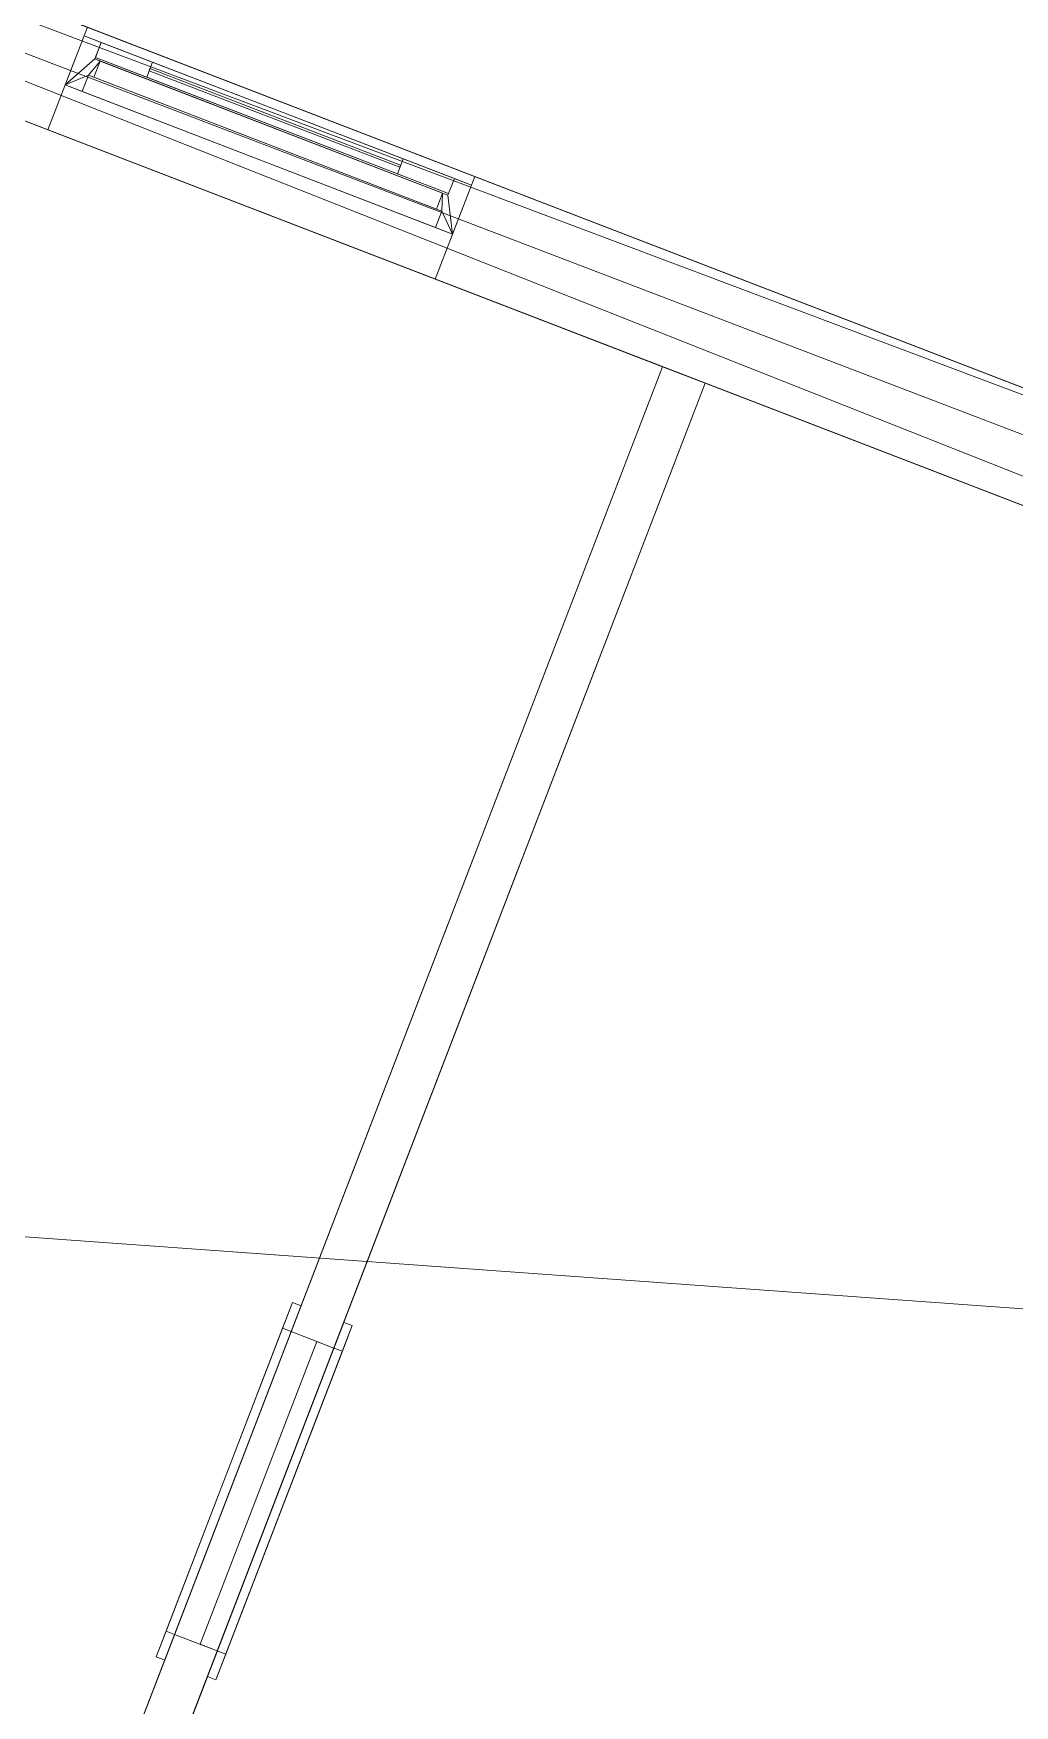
# Model space of a CAD drawing. Header units: metres. Extents: x 27.2 to 60.1, y 41.5 to 64.7.
# Drawn here: x 49.406 to 52.128, y 52.215 to 56.851 of the extents above; entities that cross this region are included whole.
import ezdxf

# ---------------------------------------------------------------- set-up
doc = ezdxf.new("R2010")
doc.units = ezdxf.units.M
for name, color, linetype, lineweight in [('A-CLNG', 13, 'Continuous', 13), ('A-DOOR', 31, 'Continuous', 13), ('A-DOOR-FRAM', 31, 'Continuous', 9), ('A-DOOR-GLAZ', 31, 'Continuous', 9), ('A-FLOR', 192, 'Continuous', 13), ('A-ROOF', 132, 'Continuous', 13), ('A-WALL', 113, 'Continuous', 13), ('I-WALL', 2, 'Continuous', 13)]:
    doc.layers.add(name, color=color, linetype=linetype, lineweight=lineweight)

# ---------------------------------------------------------------- blocks, each defined once
blk = doc.blocks.new('Single-Flush - 2100mm_900mm-386904-3D View 1')
at = {"layer": 'A-DOOR-FRAM'}
for p, q in [((-0.5262, 0.0635, 2.1762), (0.5262, 0.0635, 2.1762)), ((-0.5262, 0.0635), (-0.5262, 0.0635, 2.1762)), ((0.5262, 0.0635, 2.1762), (0.5262, 0.0635)), ((-0.5262, -0.0635, 2.1762), (-0.5262, -0.0635)), ((-0.5262, -0.0635, 2.1762), (0.5262, -0.0635, 2.1762)), ((0.5262, -0.0635), (0.5262, -0.0635, 2.1762))]:
    blk.add_line(p, q, dxfattribs=at)
at = {"layer": 'A-DOOR', "lineweight": 9, "transparency": 33554682}
mesh = blk.add_polyface(dxfattribs=at)
corners = [(0.45, -0.0127, 2.1), (0.45, -0.0127), (-0.45, -0.0127), (-0.45, -0.0127, 2.1)]
mesh.append_faces([[corners[k] for k in face] for face in [(3, 0, 1, 2)]])
mesh = blk.add_polyface(dxfattribs=at)
corners = [(-0.45, -0.0127, 2.1), (-0.45, -0.0635, 2.1), (0.45, -0.0635, 2.1), (0.45, -0.0127, 2.1)]
mesh.append_faces([[corners[k] for k in face] for face in [(2, 3, 0, 1)]])
mesh = blk.add_polyface(dxfattribs=at)
corners = [(-0.45, -0.0127), (-0.45, -0.0635), (-0.45, -0.0635, 2.1), (-0.45, -0.0127, 2.1)]
mesh.append_faces([[corners[k] for k in face] for face in [(2, 3, 0, 1)]])
mesh = blk.add_polyface(dxfattribs=at)
corners = [(0.45, -0.0127), (0.45, -0.0635), (-0.45, -0.0635), (-0.45, -0.0127)]
mesh.append_faces([[corners[k] for k in face] for face in [(2, 3, 0, 1)]])
mesh = blk.add_polyface(dxfattribs=at)
corners = [(0.45, -0.0127, 2.1), (0.45, -0.0635, 2.1), (0.45, -0.0635), (0.45, -0.0127)]
mesh.append_faces([[corners[k] for k in face] for face in [(2, 3, 0, 1)]])
mesh = blk.add_polyface(dxfattribs=at)
corners = [(0.45, -0.0635, 2.1), (-0.45, -0.0635, 2.1), (-0.45, -0.0635), (0.45, -0.0635)]
mesh.append_faces([[corners[k] for k in face] for face in [(0, 1, 2, 3)]])
at = {"layer": 'A-DOOR-FRAM', "transparency": 33554682}
mesh = blk.add_polyface(dxfattribs=at)
corners = [(0.5262, 0.0889, 2.1762), (0.5262, 0.0889), (0.45, 0.0889), (0.45, 0.0889, 2.1), (-0.45, 0.0889, 2.1), (-0.45, 0.0889), (-0.5262, 0.0889), (-0.5262, 0.0889, 2.1762)]
mesh.append_faces([[corners[k] for k in face] for face in [(3, 0, 1, 2)]], dxfattribs={"vtx0": -1})
mesh.append_faces([[corners[k] for k in face] for face in [(0, 3, 4, 7)]], dxfattribs={"vtx0": -1, "vtx2": -1})
mesh.append_faces([[corners[k] for k in face] for face in [(6, 7, 4, 5)]], dxfattribs={"vtx1": -1})
mesh = blk.add_polyface(dxfattribs=at)
corners = [(-0.5262, 0.0889, 2.1762), (-0.5262, 0.0635, 2.1762), (0.5262, 0.0635, 2.1762), (0.5262, 0.0889, 2.1762)]
mesh.append_faces([[corners[k] for k in face] for face in [(2, 3, 0, 1)]])
mesh = blk.add_polyface(dxfattribs=at)
corners = [(-0.5262, 0.0889), (-0.5262, 0.0635), (-0.5262, 0.0635, 2.1762), (-0.5262, 0.0889, 2.1762)]
mesh.append_faces([[corners[k] for k in face] for face in [(3, 0, 1, 2)]])
mesh = blk.add_polyface(dxfattribs=at)
corners = [(-0.45, 0.0889), (-0.45, 0.0635), (-0.5262, 0.0635), (-0.5262, 0.0889)]
mesh.append_faces([[corners[k] for k in face] for face in [(3, 0, 1, 2)]])
mesh = blk.add_polyface(dxfattribs=at)
corners = [(0.5262, 0.0635, 2.1762), (-0.5262, 0.0635, 2.1762), (-0.5262, 0.0635), (-0.45, 0.0635), (-0.45, 0.0635, 2.1), (0.45, 0.0635, 2.1), (0.45, 0.0635), (0.5262, 0.0635)]
mesh.append_faces([[corners[k] for k in face] for face in [(4, 1, 2, 3)]], dxfattribs={"vtx0": -1})
mesh.append_faces([[corners[k] for k in face] for face in [(1, 4, 5, 0)]], dxfattribs={"vtx0": -1, "vtx2": -1})
mesh.append_faces([[corners[k] for k in face] for face in [(7, 0, 5, 6)]], dxfattribs={"vtx1": -1})
mesh = blk.add_polyface(dxfattribs=at)
corners = [(-0.45, 0.0889, 2.1), (-0.45, 0.0635, 2.1), (-0.45, 0.0635), (-0.45, 0.0889)]
mesh.append_faces([[corners[k] for k in face] for face in [(2, 3, 0, 1)]])
mesh = blk.add_polyface(dxfattribs=at)
corners = [(0.45, 0.0889, 2.1), (0.45, 0.0635, 2.1), (-0.45, 0.0635, 2.1), (-0.45, 0.0889, 2.1)]
mesh.append_faces([[corners[k] for k in face] for face in [(2, 3, 0, 1)]])
mesh = blk.add_polyface(dxfattribs=at)
corners = [(0.45, 0.0889), (0.45, 0.0635), (0.45, 0.0635, 2.1), (0.45, 0.0889, 2.1)]
mesh.append_faces([[corners[k] for k in face] for face in [(2, 3, 0, 1)]])
mesh = blk.add_polyface(dxfattribs=at)
corners = [(0.5262, 0.0889), (0.5262, 0.0635), (0.45, 0.0635), (0.45, 0.0889)]
mesh.append_faces([[corners[k] for k in face] for face in [(3, 0, 1, 2)]])
mesh = blk.add_polyface(dxfattribs=at)
corners = [(0.5262, 0.0889, 2.1762), (0.5262, 0.0635, 2.1762), (0.5262, 0.0635), (0.5262, 0.0889)]
mesh.append_faces([[corners[k] for k in face] for face in [(3, 0, 1, 2)]])
mesh = blk.add_polyface(dxfattribs=at)
corners = [(-0.5262, -0.0635, 2.1762), (0.5262, -0.0635, 2.1762), (0.5262, -0.0635), (0.45, -0.0635), (0.45, -0.0635, 2.1), (-0.45, -0.0635, 2.1), (-0.45, -0.0635), (-0.5262, -0.0635)]
mesh.append_faces([[corners[k] for k in face] for face in [(4, 1, 2, 3)]], dxfattribs={"vtx0": -1})
mesh.append_faces([[corners[k] for k in face] for face in [(1, 4, 5, 0)]], dxfattribs={"vtx0": -1, "vtx2": -1})
mesh.append_faces([[corners[k] for k in face] for face in [(7, 0, 5, 6)]], dxfattribs={"vtx1": -1})
mesh = blk.add_polyface(dxfattribs=at)
corners = [(0.5262, -0.0889, 2.1762), (0.5262, -0.0635, 2.1762), (-0.5262, -0.0635, 2.1762), (-0.5262, -0.0889, 2.1762)]
mesh.append_faces([[corners[k] for k in face] for face in [(2, 3, 0, 1)]])
mesh = blk.add_polyface(dxfattribs=at)
corners = [(-0.5262, -0.0889), (-0.5262, -0.0635), (-0.45, -0.0635), (-0.45, -0.0889)]
mesh.append_faces([[corners[k] for k in face] for face in [(3, 0, 1, 2)]])
mesh = blk.add_polyface(dxfattribs=at)
corners = [(-0.5262, -0.0889, 2.1762), (-0.5262, -0.0635, 2.1762), (-0.5262, -0.0635), (-0.5262, -0.0889)]
mesh.append_faces([[corners[k] for k in face] for face in [(3, 0, 1, 2)]])
mesh = blk.add_polyface(dxfattribs=at)
corners = [(-0.5262, -0.0889, 2.1762), (-0.5262, -0.0889), (-0.45, -0.0889), (-0.45, -0.0889, 2.1), (0.45, -0.0889, 2.1), (0.45, -0.0889), (0.5262, -0.0889), (0.5262, -0.0889, 2.1762)]
mesh.append_faces([[corners[k] for k in face] for face in [(3, 0, 1, 2)]], dxfattribs={"vtx0": -1})
mesh.append_faces([[corners[k] for k in face] for face in [(0, 3, 4, 7)]], dxfattribs={"vtx0": -1, "vtx2": -1})
mesh.append_faces([[corners[k] for k in face] for face in [(6, 7, 4, 5)]], dxfattribs={"vtx1": -1})
mesh = blk.add_polyface(dxfattribs=at)
corners = [(-0.45, -0.0889, 2.1), (-0.45, -0.0635, 2.1), (0.45, -0.0635, 2.1), (0.45, -0.0889, 2.1)]
mesh.append_faces([[corners[k] for k in face] for face in [(2, 3, 0, 1)]])
mesh = blk.add_polyface(dxfattribs=at)
corners = [(-0.45, -0.0889), (-0.45, -0.0635), (-0.45, -0.0635, 2.1), (-0.45, -0.0889, 2.1)]
mesh.append_faces([[corners[k] for k in face] for face in [(2, 3, 0, 1)]])
mesh = blk.add_polyface(dxfattribs=at)
corners = [(0.45, -0.0889), (0.45, -0.0635), (0.5262, -0.0635), (0.5262, -0.0889)]
mesh.append_faces([[corners[k] for k in face] for face in [(3, 0, 1, 2)]])
mesh = blk.add_polyface(dxfattribs=at)
corners = [(0.45, -0.0889, 2.1), (0.45, -0.0635, 2.1), (0.45, -0.0635), (0.45, -0.0889)]
mesh.append_faces([[corners[k] for k in face] for face in [(3, 0, 1, 2)]])
mesh = blk.add_polyface(dxfattribs=at)
corners = [(0.5262, -0.0889), (0.5262, -0.0635), (0.5262, -0.0635, 2.1762), (0.5262, -0.0889, 2.1762)]
mesh.append_faces([[corners[k] for k in face] for face in [(3, 0, 1, 2)]])
blk = doc.blocks.new('Door-Passage-Single-One_Lite - 1050mm_2200mm-394258-3D View 1')
at = {"layer": 'A-DOOR-GLAZ', "lineweight": 50}
for p, q in [((-0.3726, 0.1111, 2.0476), (-0.3726, 0.1111, 1.1112)), ((0.3726, 0.1111, 2.0476), (0.3726, 0.1111, 1.1112))]:
    blk.add_line(p, q, dxfattribs=at)
at = {"layer": 'A-DOOR', "lineweight": 9, "transparency": 33554682}
mesh = blk.add_polyface(dxfattribs=at)
corners = [(-0.525, 0.1333, 2.2), (0.525, 0.1333, 2.2), (0.525, 0.1333), (-0.525, 0.1333), (-0.3726, 0.1333, 2.0476), (-0.3726, 0.1333, 1.1112), (0.3726, 0.1333, 1.1112), (0.3726, 0.1333, 2.0476)]
mesh.append_faces([[corners[k] for k in face] for face in [(5, 3, 0, 4)]], dxfattribs={"vtx0": -1, "vtx2": -1})
mesh.append_faces([[corners[k] for k in face] for face in [(2, 3, 5, 6), (1, 2, 6, 7), (7, 4, 0, 1)]], dxfattribs={"vtx1": -1, "vtx3": -1})
mesh = blk.add_polyface(dxfattribs=at)
corners = [(-0.525, 0.0889), (-0.525, 0.0889, 2.2), (-0.525, 0.1333, 2.2), (-0.525, 0.1333)]
mesh.append_faces([[corners[k] for k in face] for face in [(0, 1, 2, 3)]])
mesh = blk.add_polyface(dxfattribs=at)
corners = [(0.525, 0.0889), (-0.525, 0.0889), (-0.525, 0.1333), (0.525, 0.1333)]
mesh.append_faces([[corners[k] for k in face] for face in [(0, 1, 2, 3)]])
mesh = blk.add_polyface(dxfattribs=at)
corners = [(-0.525, 0.0889, 2.2), (0.525, 0.0889, 2.2), (0.525, 0.1333, 2.2), (-0.525, 0.1333, 2.2)]
mesh.append_faces([[corners[k] for k in face] for face in [(0, 1, 2, 3)]])
mesh = blk.add_polyface(dxfattribs=at)
corners = [(0.3726, 0.0889, 2.0476), (-0.3726, 0.0889, 2.0476), (-0.3726, 0.1333, 2.0476), (0.3726, 0.1333, 2.0476)]
mesh.append_faces([[corners[k] for k in face] for face in [(3, 0, 1, 2)]])
mesh = blk.add_polyface(dxfattribs=at)
corners = [(-0.3726, 0.0889, 1.1112), (0.3726, 0.0889, 1.1112), (0.3726, 0.1333, 1.1112), (-0.3726, 0.1333, 1.1112)]
mesh.append_faces([[corners[k] for k in face] for face in [(3, 0, 1, 2)]])
mesh = blk.add_polyface(dxfattribs=at)
corners = [(-0.3726, 0.0889, 2.0476), (-0.3726, 0.0889, 1.1112), (-0.3726, 0.1333, 1.1112), (-0.3726, 0.1333, 2.0476)]
mesh.append_faces([[corners[k] for k in face] for face in [(3, 0, 1, 2)]])
mesh = blk.add_polyface(dxfattribs=at)
corners = [(0.3726, 0.0889, 1.1112), (0.3726, 0.0889, 2.0476), (0.3726, 0.1333, 2.0476), (0.3726, 0.1333, 1.1112)]
mesh.append_faces([[corners[k] for k in face] for face in [(3, 0, 1, 2)]])
mesh = blk.add_polyface(dxfattribs=at)
corners = [(0.525, 0.0889, 2.2), (0.525, 0.0889), (0.525, 0.1333), (0.525, 0.1333, 2.2)]
mesh.append_faces([[corners[k] for k in face] for face in [(0, 1, 2, 3)]])
mesh = blk.add_polyface(dxfattribs=at)
corners = [(-0.525, 0.0889, 2.2), (-0.525, 0.0889), (0.525, 0.0889), (0.525, 0.0889, 2.2), (-0.3726, 0.0889, 2.0476), (0.3726, 0.0889, 2.0476), (0.3726, 0.0889, 1.1112), (-0.3726, 0.0889, 1.1112)]
mesh.append_faces([[corners[k] for k in face] for face in [(0, 4, 5, 3), (3, 5, 6, 2), (7, 1, 2, 6)]], dxfattribs={"vtx0": -1, "vtx2": -1})
mesh.append_faces([[corners[k] for k in face] for face in [(7, 4, 0, 1)]], dxfattribs={"vtx1": -1, "vtx3": -1})
at = {"layer": 'A-DOOR-FRAM', "transparency": 33554682}
mesh = blk.add_polyface(dxfattribs=at)
corners = [(0.5758, 0.1333), (0.525, 0.1333), (0.525, 0.1333, 2.2), (-0.525, 0.1333, 2.2), (-0.525, 0.1333), (-0.5758, 0.1333), (-0.5758, 0.1333, 2.3016), (0.5758, 0.1333, 2.3016)]
mesh.append_faces([[corners[k] for k in face] for face in [(2, 3, 6, 7)]], dxfattribs={"vtx1": -1, "vtx3": -1})
mesh.append_faces([[corners[k] for k in face] for face in [(0, 1, 2, 7)]], dxfattribs={"vtx2": -1})
mesh.append_faces([[corners[k] for k in face] for face in [(3, 4, 5, 6)]], dxfattribs={"vtx3": -1})
mesh = blk.add_polyface(dxfattribs=at)
corners = [(-0.5758, 0.1333), (-0.525, 0.1333), (-0.525, 0.0841), (-0.5091, 0.0841), (-0.5091, 0.0365), (-0.525, 0.0365), (-0.525, -0.0127), (-0.5758, -0.0127)]
mesh.append_faces([[corners[k] for k in face] for face in [(2, 7, 0, 1), (7, 5, 6)]], dxfattribs={"vtx0": -1})
mesh.append_faces([[corners[k] for k in face] for face in [(4, 5, 3)]], dxfattribs={"vtx1": -1})
mesh.append_faces([[corners[k] for k in face] for face in [(2, 3, 5, 7)]], dxfattribs={"vtx1": -1, "vtx2": -1, "vtx3": -1})
mesh = blk.add_polyface(dxfattribs=at)
corners = [(-0.5758, 0.1333, 2.3016), (-0.5758, 0.1333), (-0.5758, -0.0127), (-0.5758, -0.0127, 2.3016)]
mesh.append_faces([[corners[k] for k in face] for face in [(2, 3, 0, 1)]])
mesh = blk.add_polyface(dxfattribs=at)
corners = [(0.5758, -0.0127, 2.3016), (0.5758, 0.1333, 2.3016), (-0.5758, 0.1333, 2.3016), (-0.5758, -0.0127, 2.3016)]
mesh.append_faces([[corners[k] for k in face] for face in [(0, 1, 2, 3)]])
mesh = blk.add_polyface(dxfattribs=at)
corners = [(0.525, 0.1333, 2.2), (0.525, 0.0841, 2.2), (-0.525, 0.0841, 2.2), (-0.525, 0.1333, 2.2)]
mesh.append_faces([[corners[k] for k in face] for face in [(0, 1, 2, 3)]])
mesh = blk.add_polyface(dxfattribs=at)
corners = [(-0.525, 0.1333), (-0.525, 0.1333, 2.2), (-0.525, 0.0841, 2.2), (-0.525, 0.0841)]
mesh.append_faces([[corners[k] for k in face] for face in [(1, 2, 3, 0)]])
mesh = blk.add_polyface(dxfattribs=at)
corners = [(0.525, 0.0841), (0.525, 0.1333), (0.5758, 0.1333), (0.5758, -0.0127), (0.525, -0.0127), (0.525, 0.0365), (0.5091, 0.0365), (0.5091, 0.0841)]
mesh.append_faces([[corners[k] for k in face] for face in [(7, 5, 6)]], dxfattribs={"vtx0": -1})
mesh.append_faces([[corners[k] for k in face] for face in [(5, 7, 0, 3)]], dxfattribs={"vtx0": -1, "vtx2": -1, "vtx3": -1})
mesh.append_faces([[corners[k] for k in face] for face in [(2, 3, 0, 1), (4, 5, 3)]], dxfattribs={"vtx1": -1})
mesh = blk.add_polyface(dxfattribs=at)
corners = [(0.525, 0.1333), (0.525, 0.0841), (0.525, 0.0841, 2.2), (0.525, 0.1333, 2.2)]
mesh.append_faces([[corners[k] for k in face] for face in [(0, 1, 2, 3)]])
mesh = blk.add_polyface(dxfattribs=at)
corners = [(0.5758, -0.0127), (0.5758, 0.1333), (0.5758, 0.1333, 2.3016), (0.5758, -0.0127, 2.3016)]
mesh.append_faces([[corners[k] for k in face] for face in [(0, 1, 2, 3)]])
mesh = blk.add_polyface(dxfattribs=at)
corners = [(0.525, 0.0841), (0.5091, 0.0841), (0.5091, 0.0841, 2.1841), (-0.5091, 0.0841, 2.1841), (-0.5091, 0.0841), (-0.525, 0.0841), (-0.525, 0.0841, 2.2), (0.525, 0.0841, 2.2)]
mesh.append_faces([[corners[k] for k in face] for face in [(2, 3, 6, 7)]], dxfattribs={"vtx1": -1, "vtx3": -1})
mesh.append_faces([[corners[k] for k in face] for face in [(0, 1, 2, 7)]], dxfattribs={"vtx2": -1})
mesh.append_faces([[corners[k] for k in face] for face in [(3, 4, 5, 6)]], dxfattribs={"vtx3": -1})
mesh = blk.add_polyface(dxfattribs=at)
corners = [(0.5091, 0.0365, 2.1841), (-0.5091, 0.0365, 2.1841), (-0.5091, 0.0841, 2.1841), (0.5091, 0.0841, 2.1841)]
mesh.append_faces([[corners[k] for k in face] for face in [(2, 3, 0, 1)]])
mesh = blk.add_polyface(dxfattribs=at)
corners = [(-0.5091, 0.0365, 2.1841), (-0.5091, 0.0365), (-0.5091, 0.0841), (-0.5091, 0.0841, 2.1841)]
mesh.append_faces([[corners[k] for k in face] for face in [(2, 3, 0, 1)]])
mesh = blk.add_polyface(dxfattribs=at)
corners = [(0.5091, 0.0841), (0.5091, 0.0365), (0.5091, 0.0365, 2.1841), (0.5091, 0.0841, 2.1841)]
mesh.append_faces([[corners[k] for k in face] for face in [(3, 0, 1, 2)]])
mesh = blk.add_polyface(dxfattribs=at)
corners = [(0.5091, 0.0365), (0.525, 0.0365), (0.525, 0.0365, 2.2), (-0.525, 0.0365, 2.2), (-0.525, 0.0365), (-0.5091, 0.0365), (-0.5091, 0.0365, 2.1841), (0.5091, 0.0365, 2.1841)]
mesh.append_faces([[corners[k] for k in face] for face in [(6, 7, 2, 3)]], dxfattribs={"vtx1": -1, "vtx3": -1})
mesh.append_faces([[corners[k] for k in face] for face in [(4, 5, 6, 3)]], dxfattribs={"vtx2": -1})
mesh.append_faces([[corners[k] for k in face] for face in [(7, 0, 1, 2)]], dxfattribs={"vtx3": -1})
mesh = blk.add_polyface(dxfattribs=at)
corners = [(0.525, -0.0127, 2.2), (-0.525, -0.0127, 2.2), (-0.525, 0.0365, 2.2), (0.525, 0.0365, 2.2)]
mesh.append_faces([[corners[k] for k in face] for face in [(3, 0, 1, 2)]])
mesh = blk.add_polyface(dxfattribs=at)
corners = [(-0.525, -0.0127, 2.2), (-0.525, -0.0127), (-0.525, 0.0365), (-0.525, 0.0365, 2.2)]
mesh.append_faces([[corners[k] for k in face] for face in [(3, 0, 1, 2)]])
mesh = blk.add_polyface(dxfattribs=at)
corners = [(0.525, 0.0365), (0.525, -0.0127), (0.525, -0.0127, 2.2), (0.525, 0.0365, 2.2)]
mesh.append_faces([[corners[k] for k in face] for face in [(0, 1, 2, 3)]])
mesh = blk.add_polyface(dxfattribs=at)
corners = [(0.525, -0.0127), (0.5758, -0.0127), (0.5758, -0.0127, 2.3016), (-0.5758, -0.0127, 2.3016), (-0.5758, -0.0127), (-0.525, -0.0127), (-0.525, -0.0127, 2.2), (0.525, -0.0127, 2.2)]
mesh.append_faces([[corners[k] for k in face] for face in [(6, 7, 2, 3)]], dxfattribs={"vtx1": -1, "vtx3": -1})
mesh.append_faces([[corners[k] for k in face] for face in [(4, 5, 6, 3)]], dxfattribs={"vtx2": -1})
mesh.append_faces([[corners[k] for k in face] for face in [(7, 0, 1, 2)]], dxfattribs={"vtx3": -1})
at = {"layer": 'A-DOOR-GLAZ', "transparency": 33554491}
mesh = blk.add_polyface(dxfattribs=at)
corners = [(-0.3726, 0.1143, 2.0476), (0.3726, 0.1143, 2.0476), (0.3726, 0.1143, 1.1112), (-0.3726, 0.1143, 1.1112)]
mesh.append_faces([[corners[k] for k in face] for face in [(1, 2, 3, 0)]])
mesh = blk.add_polyface(dxfattribs=at)
corners = [(-0.3726, 0.1079, 1.1112), (-0.3726, 0.1079, 2.0476), (-0.3726, 0.1143, 2.0476), (-0.3726, 0.1143, 1.1112)]
mesh.append_faces([[corners[k] for k in face] for face in [(0, 1, 2, 3)]])
mesh = blk.add_polyface(dxfattribs=at)
corners = [(0.3726, 0.1079, 1.1112), (-0.3726, 0.1079, 1.1112), (-0.3726, 0.1143, 1.1112), (0.3726, 0.1143, 1.1112)]
mesh.append_faces([[corners[k] for k in face] for face in [(3, 0, 1, 2)]])
mesh = blk.add_polyface(dxfattribs=at)
corners = [(-0.3726, 0.1079, 2.0476), (0.3726, 0.1079, 2.0476), (0.3726, 0.1143, 2.0476), (-0.3726, 0.1143, 2.0476)]
mesh.append_faces([[corners[k] for k in face] for face in [(3, 0, 1, 2)]])
mesh = blk.add_polyface(dxfattribs=at)
corners = [(-0.3726, 0.1079, 2.0476), (-0.3726, 0.1079, 1.1112), (0.3726, 0.1079, 1.1112), (0.3726, 0.1079, 2.0476)]
mesh.append_faces([[corners[k] for k in face] for face in [(2, 3, 0, 1)]])
mesh = blk.add_polyface(dxfattribs=at)
corners = [(0.3726, 0.1079, 2.0476), (0.3726, 0.1079, 1.1112), (0.3726, 0.1143, 1.1112), (0.3726, 0.1143, 2.0476)]
mesh.append_faces([[corners[k] for k in face] for face in [(0, 1, 2, 3)]])

msp = doc.modelspace()

# ---------------------------------------------------------------- block references
at = {"layer": 'A-DOOR', "lineweight": 18, "rotation": 338.9400938705215}
msp.add_blockref('Door-Passage-Single-One_Lite - 1050mm_2200mm-394258-3D View 1', (50.0361, 56.5132, -0.9), dxfattribs=at)
at = {"layer": 'A-DOOR', "lineweight": 18, "transparency": 33554682, "rotation": 68.9400938705216}
msp.add_blockref('Single-Flush - 2100mm_900mm-386904-3D View 1', (50.0187, 52.8091, -1), dxfattribs=at)

# ---------------------------------------------------------------- meshes
at = {"layer": 'A-CLNG', "lineweight": 18, "transparency": 33554682}
mesh = msp.add_polyface(dxfattribs=at)
corners = [(46.9829, 45.102, 1.4372), (51.1513, 55.9272, 1.4372), (49.2563, 56.6569, 1.4372), (45.1094, 45.8055, 1.4372)]
mesh.append_faces([[corners[k] for k in face] for face in [(2, 3, 0, 1)]])
mesh = msp.add_polyface(dxfattribs=at)
corners = [(46.9829, 45.102, 1.38), (45.1094, 45.8055, 1.38), (49.2563, 56.6569, 1.38), (51.1513, 55.9272, 1.38)]
mesh.append_faces([[corners[k] for k in face] for face in [(2, 3, 0, 1)]])
mesh = msp.add_polyface(dxfattribs=at)
corners = [(49.2563, 56.6569, 1.4372), (51.1513, 55.9272, 1.4372), (51.1513, 55.9272, 1.38), (49.2563, 56.6569, 1.38)]
mesh.append_faces([[corners[k] for k in face] for face in [(0, 1, 2, 3)]])
mesh = msp.add_polyface(dxfattribs=at)
corners = [(51.1513, 55.9272, 1.4372), (46.9829, 45.102, 1.4372), (46.9829, 45.102, 1.38), (51.1513, 55.9272, 1.38)]
mesh.append_faces([[corners[k] for k in face] for face in [(3, 0, 1, 2)]])
mesh = msp.add_polyface(dxfattribs=at)
corners = [(49.603, 51.5527, 1.4372), (54.2232, 49.8178, 1.4372), (55.8738, 54.1088, 1.4372), (51.2699, 55.8816, 1.4372)]
mesh.append_faces([[corners[k] for k in face] for face in [(3, 0, 1, 2)]])
mesh = msp.add_polyface(dxfattribs=at)
corners = [(49.603, 51.5527, 1.38), (51.2699, 55.8816, 1.38), (55.8738, 54.1088, 1.38), (54.2232, 49.8178, 1.38)]
mesh.append_faces([[corners[k] for k in face] for face in [(1, 2, 3, 0)]])
mesh = msp.add_polyface(dxfattribs=at)
corners = [(49.603, 51.5527, 1.4372), (51.2699, 55.8816, 1.4372), (51.2699, 55.8816, 1.38), (49.603, 51.5527, 1.38)]
mesh.append_faces([[corners[k] for k in face] for face in [(0, 1, 2, 3)]])
mesh = msp.add_polyface(dxfattribs=at)
corners = [(51.2699, 55.8816, 1.4372), (55.8738, 54.1088, 1.4372), (55.8738, 54.1088, 1.38), (51.2699, 55.8816, 1.38)]
mesh.append_faces([[corners[k] for k in face] for face in [(0, 1, 2, 3)]])
at = {"layer": 'A-FLOR', "lineweight": 18, "transparency": 33554682}
mesh = msp.add_polyface(dxfattribs=at)
corners = [(59.9689, 52.7515, -0.95), (55.7742, 41.5806, -0.95), (30.6362, 51.0199, -0.95), (32.0423, 54.7646, -0.95), (30.3759, 55.3904, -0.95), (30.9279, 56.7992, -0.95), (27.3525, 58.1999, -0.95), (29.8423, 64.5553, -0.95), (31.7114, 63.841, -0.95), (31.6133, 63.5878, -0.95)]
mesh.append_faces([[corners[k] for k in face] for face in [(9, 6, 7, 8)]], dxfattribs={"vtx0": -1})
mesh.append_faces([[corners[k] for k in face] for face in [(5, 6, 9)]], dxfattribs={"vtx1": -1, "vtx2": -1})
mesh.append_faces([[corners[k] for k in face] for face in [(9, 0, 3, 5)]], dxfattribs={"vtx1": -1, "vtx2": -1, "vtx3": -1})
mesh.append_faces([[corners[k] for k in face] for face in [(1, 2, 3, 0), (3, 4, 5)]], dxfattribs={"vtx2": -1})
mesh = msp.add_polyface(dxfattribs=at)
corners = [(59.9689, 52.7515, -0.9), (31.6133, 63.5878, -0.9), (31.7114, 63.841, -0.9), (29.8423, 64.5553, -0.9), (27.3525, 58.1999, -0.9), (30.9279, 56.7992, -0.9), (30.3759, 55.3904, -0.9), (32.0423, 54.7646, -0.9), (30.6362, 51.0199, -0.9), (55.7742, 41.5806, -0.9)]
mesh.append_faces([[corners[k] for k in face] for face in [(3, 1, 2)]], dxfattribs={"vtx0": -1})
mesh.append_faces([[corners[k] for k in face] for face in [(1, 5, 7, 0)]], dxfattribs={"vtx0": -1, "vtx1": -1, "vtx2": -1})
mesh.append_faces([[corners[k] for k in face] for face in [(1, 3, 4, 5)]], dxfattribs={"vtx0": -1, "vtx3": -1})
mesh.append_faces([[corners[k] for k in face] for face in [(6, 7, 5)]], dxfattribs={"vtx1": -1})
mesh.append_faces([[corners[k] for k in face] for face in [(7, 8, 9, 0)]], dxfattribs={"vtx3": -1})
mesh = msp.add_polyface(dxfattribs=at)
corners = [(59.9689, 52.7515, -0.95), (31.6133, 63.5878, -0.95), (31.6133, 63.5878, -0.9), (59.9689, 52.7515, -0.9)]
mesh.append_faces([[corners[k] for k in face] for face in [(0, 1, 2, 3)]])
at = {"layer": 'A-ROOF', "lineweight": 18, "transparency": 33554682}
mesh = msp.add_polyface(dxfattribs=at)
corners = [(55.6558, 41.4984, 2.17), (30.6913, 50.9674, 2.17), (35.0472, 62.2797, 2.17), (60.0398, 52.8835, 2.17)]
mesh.append_faces([[corners[k] for k in face] for face in [(0, 1, 2, 3)]])
mesh = msp.add_polyface(dxfattribs=at)
corners = [(30.6913, 50.9674, 2.27), (55.6558, 41.4984, 2.27), (60.0398, 52.8835, 2.27), (35.0472, 62.2797, 2.27)]
mesh.append_faces([[corners[k] for k in face] for face in [(3, 0, 1, 2)]])
mesh = msp.add_polyface(dxfattribs=at)
corners = [(35.0472, 62.2797, 2.17), (35.0472, 62.2797, 2.27), (60.0398, 52.8835, 2.27), (60.0398, 52.8835, 2.17)]
mesh.append_faces([[corners[k] for k in face] for face in [(1, 2, 3, 0)]])
at = {"layer": 'A-WALL', "lineweight": 18, "transparency": 33554682}
mesh = msp.add_polyface(dxfattribs=at)
corners = [(59.9293, 52.8738, -0.9), (59.8206, 52.589, -0.9), (50.521, 56.17, -0.9), (50.6305, 56.4544, -0.9), (49.2563, 56.6569, -0.9), (49.3651, 56.9416, -0.9), (49.5558, 56.8682, -0.9), (49.4463, 56.5838, -0.9)]
mesh.append_faces([[corners[k] for k in face] for face in [(0, 1, 2, 3), (6, 7, 4, 5)]])
mesh = msp.add_polyface(dxfattribs=at)
corners = [(49.2563, 56.6569, 2.52), (59.8206, 52.589, 2.52), (59.9293, 52.8738, 2.52), (49.3651, 56.9416, 2.52), (49.2934, 56.7541, 2.52)]
mesh.append_faces([[corners[k] for k in face] for face in [(0, 1, 4)]], dxfattribs={"vtx1": -1})
mesh.append_faces([[corners[k] for k in face] for face in [(2, 3, 4, 1)]], dxfattribs={"vtx2": -1})
mesh = msp.add_polyface(dxfattribs=at)
corners = [(49.3651, 56.9416, 2.52), (59.9293, 52.8738, 2.52), (59.9293, 52.8738, -0.9), (50.6305, 56.4544, -0.9), (50.6305, 56.4544, 1.4016), (49.5558, 56.8682, 1.4016), (49.5558, 56.8682, -0.9), (49.3651, 56.9416, -0.9), (52.3839, 55.7792, 1.52), (52.3839, 55.7792, 0.42), (54.0637, 55.1324, 0.42), (54.0637, 55.1324, 1.52)]
mesh.append_faces([[corners[k] for k in face] for face in [(10, 3, 9), (3, 10, 2)]], dxfattribs={"vtx0": -1, "vtx1": -1})
mesh.append_faces([[corners[k] for k in face] for face in [(4, 0, 8)]], dxfattribs={"vtx0": -1, "vtx1": -1, "vtx2": -1})
mesh.append_faces([[corners[k] for k in face] for face in [(0, 11, 8), (4, 8, 9, 3)]], dxfattribs={"vtx0": -1, "vtx2": -1})
mesh.append_faces([[corners[k] for k in face] for face in [(0, 1, 11), (4, 5, 0)]], dxfattribs={"vtx1": -1, "vtx2": -1})
mesh.append_faces([[corners[k] for k in face] for face in [(1, 2, 10, 11)]], dxfattribs={"vtx1": -1, "vtx3": -1})
mesh.append_faces([[corners[k] for k in face] for face in [(5, 6, 7, 0)]], dxfattribs={"vtx3": -1})
mesh = msp.add_polyface(dxfattribs=at)
corners = [(50.6305, 56.4544, 1.4016), (50.521, 56.17, 1.4016), (49.4463, 56.5838, 1.4016), (49.5558, 56.8682, 1.4016)]
mesh.append_faces([[corners[k] for k in face] for face in [(1, 2, 3, 0)]])
mesh = msp.add_polyface(dxfattribs=at)
corners = [(49.5558, 56.8682, 1.4016), (49.4463, 56.5838, 1.4016), (49.4463, 56.5838, -0.9), (49.5558, 56.8682, -0.9)]
mesh.append_faces([[corners[k] for k in face] for face in [(1, 2, 3, 0)]])
mesh = msp.add_polyface(dxfattribs=at)
corners = [(59.8206, 52.589, 2.52), (49.2563, 56.6569, 2.52), (49.2563, 56.6569, -0.9), (49.4463, 56.5838, -0.9), (49.4463, 56.5838, 1.4016), (50.521, 56.17, 1.4016), (50.521, 56.17, -0.9), (59.8206, 52.589, -0.9), (52.2744, 55.4948, 1.52), (53.9542, 54.848, 1.52), (53.9542, 54.848, 0.42), (52.2744, 55.4948, 0.42)]
mesh.append_faces([[corners[k] for k in face] for face in [(9, 1, 8)]], dxfattribs={"vtx0": -1, "vtx1": -1})
mesh.append_faces([[corners[k] for k in face] for face in [(1, 5, 8)]], dxfattribs={"vtx0": -1, "vtx1": -1, "vtx2": -1})
mesh.append_faces([[corners[k] for k in face] for face in [(1, 4, 5), (6, 10, 11), (10, 6, 7), (10, 7, 0, 9), (9, 0, 1)]], dxfattribs={"vtx0": -1, "vtx2": -1})
mesh.append_faces([[corners[k] for k in face] for face in [(5, 6, 11, 8)]], dxfattribs={"vtx1": -1, "vtx3": -1})
mesh.append_faces([[corners[k] for k in face] for face in [(2, 3, 4, 1)]], dxfattribs={"vtx2": -1})
mesh = msp.add_polyface(dxfattribs=at)
corners = [(50.521, 56.17, 1.4016), (50.6305, 56.4544, 1.4016), (50.6305, 56.4544, -0.9), (50.521, 56.17, -0.9)]
mesh.append_faces([[corners[k] for k in face] for face in [(2, 3, 0, 1)]])
at = {"layer": 'I-WALL', "lineweight": 18, "transparency": 33554682}
mesh = msp.add_polyface(dxfattribs=at)
corners = [(51.1513, 55.9272, -1), (50.1211, 53.2518, -1), (50.1211, 53.2518, 1.1), (49.7977, 52.4119, 1.1), (49.7977, 52.4119, -1), (48.2816, 48.4745, -1), (48.2816, 48.4745, 1.1), (47.9581, 47.6346, 1.1), (47.9581, 47.6346, -1), (46.9829, 45.102, -1), (46.9829, 45.102, 1.4), (51.1513, 55.9272, 1.4), (48.6011, 49.3044, 1.08), (48.6011, 49.3044, 0.08), (49.4636, 51.5441, 0.08), (49.4636, 51.5441, 1.08)]
mesh.append_faces([[corners[k] for k in face] for face in [(11, 15, 10), (7, 10, 6), (12, 10, 15)]], dxfattribs={"vtx0": -1, "vtx1": -1})
mesh.append_faces([[corners[k] for k in face] for face in [(3, 15, 11), (12, 6, 10)]], dxfattribs={"vtx0": -1, "vtx1": -1, "vtx2": -1})
mesh.append_faces([[corners[k] for k in face] for face in [(14, 4, 5), (11, 2, 3), (13, 5, 6, 12), (5, 13, 14)]], dxfattribs={"vtx0": -1, "vtx2": -1})
mesh.append_faces([[corners[k] for k in face] for face in [(3, 4, 14, 15)]], dxfattribs={"vtx1": -1, "vtx3": -1})
mesh.append_faces([[corners[k] for k in face] for face in [(0, 1, 2, 11)]], dxfattribs={"vtx2": -1})
mesh.append_faces([[corners[k] for k in face] for face in [(7, 8, 9, 10)]], dxfattribs={"vtx3": -1})
mesh = msp.add_polyface(dxfattribs=at)
corners = [(46.9829, 45.102, -1), (47.9581, 47.6346, -1), (48.0767, 47.5889, -1), (47.1018, 45.0573, -1), (49.9163, 52.3663, -1), (48.4001, 48.4288, -1), (48.2816, 48.4745, -1), (49.7977, 52.4119, -1), (51.2699, 55.8816, -1), (50.2397, 53.2062, -1), (50.1211, 53.2518, -1), (51.1513, 55.9272, -1)]
mesh.append_faces([[corners[k] for k in face] for face in [(3, 0, 1, 2), (6, 7, 4, 5), (9, 10, 11, 8)]])
mesh = msp.add_polyface(dxfattribs=at)
corners = [(51.1513, 55.9272, 1.4), (46.9829, 45.102, 1.4), (47.1018, 45.0573, 1.4), (51.2699, 55.8816, 1.4)]
mesh.append_faces([[corners[k] for k in face] for face in [(0, 1, 2, 3)]])
mesh = msp.add_polyface(dxfattribs=at)
corners = [(51.1513, 55.9272, -1), (51.1513, 55.9272, 1.4), (51.2699, 55.8816, 1.4), (51.2699, 55.8816, -1)]
mesh.append_faces([[corners[k] for k in face] for face in [(3, 0, 1, 2)]])
mesh = msp.add_polyface(dxfattribs=at)
corners = [(50.2397, 53.2062, 1.1), (50.2397, 53.2062, -1), (51.2699, 55.8816, -1), (51.2699, 55.8816, 1.4), (47.1018, 45.0573, 1.4), (47.1018, 45.0573, -1), (48.0767, 47.5889, -1), (48.0767, 47.5889, 1.1), (48.4001, 48.4288, 1.1), (48.4001, 48.4288, -1), (49.9163, 52.3663, -1), (49.9163, 52.3663, 1.1), (48.7196, 49.2587, 1.08), (49.5821, 51.4984, 1.08), (49.5821, 51.4984, 0.08), (48.7196, 49.2587, 0.08)]
mesh.append_faces([[corners[k] for k in face] for face in [(15, 9, 14), (10, 14, 9), (0, 3, 11)]], dxfattribs={"vtx0": -1, "vtx1": -1})
mesh.append_faces([[corners[k] for k in face] for face in [(8, 12, 4), (13, 11, 3)]], dxfattribs={"vtx0": -1, "vtx1": -1, "vtx2": -1})
mesh.append_faces([[corners[k] for k in face] for face in [(4, 7, 8), (4, 12, 13), (14, 10, 11, 13), (13, 3, 4)]], dxfattribs={"vtx0": -1, "vtx2": -1})
mesh.append_faces([[corners[k] for k in face] for face in [(8, 9, 15, 12)]], dxfattribs={"vtx1": -1, "vtx3": -1})
mesh.append_faces([[corners[k] for k in face] for face in [(5, 6, 7, 4)]], dxfattribs={"vtx2": -1})
mesh.append_faces([[corners[k] for k in face] for face in [(0, 1, 2, 3)]], dxfattribs={"vtx3": -1})
mesh = msp.add_polyface(dxfattribs=at)
corners = [(49.7977, 52.4119, 1.1), (50.1211, 53.2518, 1.1), (50.2397, 53.2062, 1.1), (49.9163, 52.3663, 1.1)]
mesh.append_faces([[corners[k] for k in face] for face in [(3, 0, 1, 2)]])
mesh = msp.add_polyface(dxfattribs=at)
corners = [(50.1211, 53.2518, 1.1), (50.1211, 53.2518, -1), (50.2397, 53.2062, -1), (50.2397, 53.2062, 1.1)]
mesh.append_faces([[corners[k] for k in face] for face in [(0, 1, 2, 3)]])
mesh = msp.add_polyface(dxfattribs=at)
corners = [(49.7977, 52.4119, -1), (49.7977, 52.4119, 1.1), (49.9163, 52.3663, 1.1), (49.9163, 52.3663, -1)]
mesh.append_faces([[corners[k] for k in face] for face in [(0, 1, 2, 3)]])

doc.saveas('drawing.dxf')
